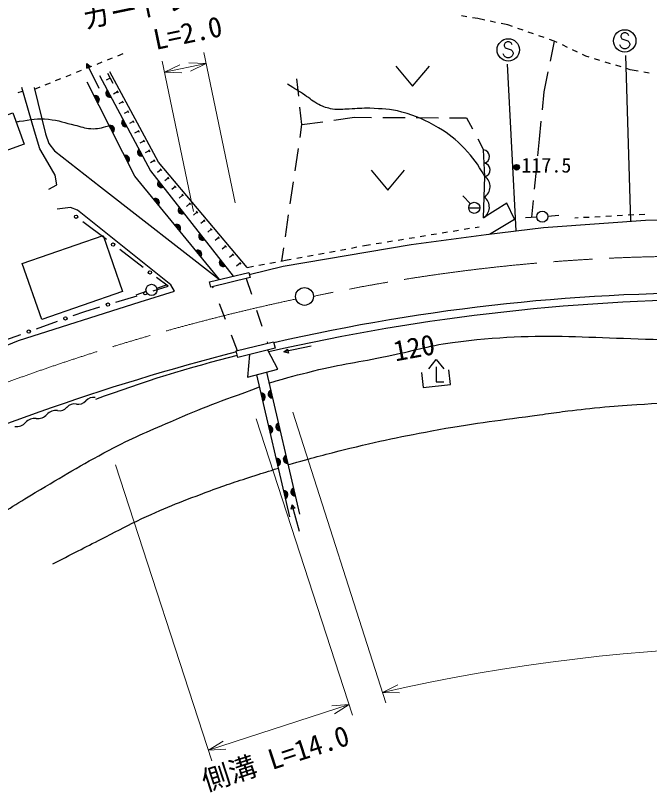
# Model space of a CAD drawing. Units: millimetres, scale not verified. Extents: x 40000 to 680000, y 20000 to 380000.
# Drawn here: x 238370 to 295263, y 248462 to 318144 of the extents above; entities that cross this region are included whole.
import ezdxf
from ezdxf.enums import TextEntityAlignment as Align

# ---------------------------------------------------------------- set-up
doc = ezdxf.new("R2010")
doc.units = ezdxf.units.MM
doc.header["$LTSCALE"] = 1000
doc.linetypes.add('CHAIN', pattern=[18.5, 12, -1.5, 3.5, -1.5])
for name, color, linetype, lineweight in [('M-BGD', 7, 'Continuous', 25), ('M-BGD-EXST', 7, 'Continuous', 25), ('M-BMK', 2, 'CHAIN', 13), ('M-BMK-SRVR', 3, 'Continuous', 25), ('M-STR-HTXT', 7, 'Continuous', 13), ('M-STR-STR1', 1, 'Continuous', 25), ('M-STR-STRC', 7, 'Continuous', 25)]:
    doc.layers.add(name, color=color, linetype=linetype, lineweight=lineweight)
doc.styles.add('ＭＳ ゴシック', font='')
doc.styles.get('ＭＳ ゴシック').set_extended_font_data('MS Gothic')

msp = doc.modelspace()

# ---------------------------------------------------------------- linework, layer by layer
at = {"layer": 'M-BGD'}
for p, q in [((278873, 318028), (278379, 318105)), ((279863, 317874), (279367, 317951)), ((280474, 317743), (279863, 317874)), ((281452, 317534), (280963, 317639)), ((282553, 317298), (281941, 317429)), ((282971, 317152), (282553, 317298)), ((283916, 316824), (283444, 316988)), ((284860, 316495), (284388, 316660)), ((285805, 316167), (285333, 316331)), ((286696, 315857), (286277, 316003)), ((286696, 315857), (286342, 314066)), ((286994, 315717), (286696, 315857)), ((287898, 315291), (287446, 315504)), ((288803, 314865), (288351, 315078)), ((246613, 314169), (247077, 314355)), ((247541, 314541), (248036, 314740)), ((289554, 314512), (289256, 314652)), ((289863, 314416), (289554, 314512)), ((290819, 314121), (290341, 314269)), ((244757, 313425), (245221, 313611)), ((244769, 313419), (244770, 313839)), ((245105, 313586), (244769, 313419)), ((245881, 311599), (244770, 313839)), ((244770, 313839), (245105, 313586)), ((245685, 313797), (246149, 313983)), ((272509, 313612), (274009, 311812)), ((274009, 311812), (275509, 313612)), ((291774, 313826), (291296, 313973)), ((292729, 313530), (292252, 313678)), ((243828, 313053), (244292, 313239)), ((246621, 312968), (247095, 312088)), ((286149, 313085), (285795, 311294)), ((293516, 313287), (293207, 313383)), ((294255, 313157), (293516, 313287)), ((295240, 312982), (294747, 313069)), ((241972, 312308), (242436, 312495)), ((242900, 312681), (243364, 312867)), ((246858, 312528), (246506, 312339)), ((263783, 310918), (263605, 312477)), ((240085, 311552), (240580, 311750)), ((241044, 311936), (241508, 312122)), ((238598, 311245), (238997, 311355)), ((247521, 311295), (247168, 311105)), ((247473, 311383), (247568, 311207)), ((285795, 311294), (285625, 309677)), ((247994, 310414), (247642, 310225)), ((247947, 310502), (248042, 310326)), ((248468, 309533), (248115, 309344)), ((248420, 309621), (248515, 309445)), ((264074, 308366), (263896, 309925)), ((248894, 308740), (248988, 308564)), ((266929, 308761), (268793, 309018)), ((268793, 309018), (270325, 309011)), ((271325, 309006), (273325, 308997)), ((274325, 308992), (276325, 308982)), ((277325, 308978), (278856, 308970)), ((278856, 308970), (279383, 307971)), ((248941, 308652), (248589, 308463)), ((263901, 307197), (264074, 308366)), ((264074, 308366), (265938, 308624)), ((285521, 308683), (285351, 307067)), ((249414, 307771), (249062, 307582)), ((249367, 307860), (249462, 307683)), ((249888, 306891), (249535, 306701)), ((249840, 306979), (249935, 306803)), ((279850, 307087), (280377, 306088)), ((285351, 307067), (285208, 305551)), ((250361, 306010), (250009, 305820)), ((250314, 306098), (250409, 305922)), ((263464, 304229), (263756, 306207)), ((250787, 305217), (250882, 305041)), ((250835, 305129), (250482, 304940)), ((285114, 304556), (284927, 302565)), ((251427, 304329), (251121, 304071)), ((251362, 304405), (251491, 304252)), ((270280, 304290), (271780, 302490)), ((271780, 302490), (273280, 304290)), ((252072, 303565), (251766, 303307)), ((252007, 303641), (252136, 303488)), ((263027, 301261), (263318, 303239)), ((252717, 302800), (252411, 302542)), ((252652, 302877), (252781, 302724)), ((253362, 302036), (253056, 301778)), ((253297, 302113), (253426, 301960)), ((254007, 301272), (253701, 301014)), ((253942, 301348), (254071, 301196)), ((284833, 301569), (284690, 300054)), ((254652, 300508), (254346, 300250)), ((254587, 300584), (254716, 300431)), ((294348, 300312), (294848, 300338)), ((246520, 298057), (244408, 299652)), ((255297, 299744), (254991, 299486)), ((255232, 299820), (255361, 299667)), ((262589, 298293), (262881, 300271)), ((288569, 300006), (288856, 300021)), ((289355, 300047), (289855, 300074)), ((290354, 300100), (290853, 300127)), ((291353, 300153), (291852, 300180)), ((292351, 300206), (292851, 300233)), ((293350, 300259), (293849, 300286)), ((255942, 298980), (255636, 298722)), ((255877, 299056), (256006, 298903)), ((278624, 298979), (279117, 299060)), ((279611, 299141), (279979, 299201)), ((256522, 298292), (256651, 298139)), ((273690, 298171), (274183, 298251)), ((274677, 298332), (275170, 298413)), ((275663, 298494), (276157, 298575)), ((276650, 298656), (277144, 298737)), ((277637, 298818), (278131, 298898)), ((256587, 298215), (256281, 297957)), ((269503, 297476), (269868, 297544)), ((269868, 297544), (270236, 297605)), ((270729, 297685), (271223, 297766)), ((271716, 297847), (272210, 297928)), ((272703, 298009), (273196, 298090)), ((249830, 295560), (247717, 297154)), ((257232, 297451), (256926, 297193)), ((257167, 297528), (257296, 297375)), ((262271, 296134), (262443, 297304)), ((266553, 296929), (267045, 297021)), ((267536, 297112), (268028, 297203)), ((268520, 297294), (269011, 297385)), ((257877, 296687), (257571, 296429)), ((257812, 296763), (257941, 296611)), ((262185, 296118), (262747, 296223)), ((262747, 296223), (263112, 296291)), ((263603, 296382), (264095, 296473)), ((264587, 296565), (265078, 296656)), ((265570, 296747), (266061, 296838)), ((258522, 295923), (258216, 295665)), ((258457, 295999), (258586, 295846)), ((259166, 295553), (259727, 295659)), ((260219, 295750), (260710, 295842)), ((261202, 295934), (261693, 296026)), ((252083, 293859), (251027, 294656)), ((250730, 293451), (252083, 293859)), ((247379, 292442), (249294, 293019)), ((244590, 291601), (245943, 292009)), ((243554, 291231), (244590, 291601)), ((240258, 290053), (242142, 290726)), ((236963, 288874), (238846, 289548)), ((264910, 288477), (262461, 287974)), ((262461, 287974), (262791, 288233)), ((262866, 287866), (262461, 287974)), ((262791, 288233), (262866, 287866)), ((275462, 286461), (276129, 287294)), ((276129, 287294), (276795, 286461)), ((276129, 286627), (276129, 285294)), ((262985, 273194), (260027, 285923)), ((260883, 286156), (263841, 273427)), ((274796, 286117), (274939, 284775)), ((276129, 285294), (276795, 285294)), ((263118, 273862), (263200, 274273)), ((263480, 273960), (263118, 273862)), ((263856, 271860), (263200, 274273)), ((263200, 274273), (263480, 273960))]:
    msp.add_line(p, q, dxfattribs=at)
for points in [[(259166, 295553), (251192, 305000), (246845, 313089)], [(256678, 294467), (249070, 303728), (244811, 312182)], [(245901, 312771), (250487, 304230), (257899, 294762)], [(241365, 302567), (242086, 302951), (241942, 303815), (241269, 304968), (240549, 306201), (240060, 307770), (238939, 311693)], [(240048, 311702), (241073, 307523), (241350, 306674), (241858, 306002), (245999, 302780), (256678, 294467)], [(280357, 299990), (280501, 303705), (280377, 306088)], [(280900, 298550), (283159, 299878), (282455, 301303), (280357, 299990)], [(213996, 278350), (214255, 278407), (220216, 281257), (229591, 285291), (238645, 288990), (249557, 292481), (252631, 293425), (252319, 294002), (243921, 300694), (243313, 300919), (242096, 300774)], [(259349, 294913), (262380, 295674), (273888, 297623), (280595, 298514), (285755, 299134), (291181, 299531), (294901, 299786), (299288, 299817), (303294, 299848), (311972, 299563), (325896, 298292), (330610, 297704)], [(259369, 287737), (259203, 285700), (261905, 286434), (261018, 288141)], [(274939, 284775), (277413, 285039), (277270, 286381)]]:
    msp.add_lwpolyline(points, dxfattribs=at)
for points in [[(233965, 307939), (238128, 309428), (239141, 306597), (234978, 305108)], [(238976, 295898), (246230, 298412), (247971, 293387), (240718, 290873)]]:
    msp.add_lwpolyline(points, close=True, dxfattribs=at)
for centre, radius in [((283339, 304532), 250), ((283339, 304532), 204), ((283339, 304532), 159), ((283339, 304532), 114), ((283339, 304532), 68.2), ((283339, 304532), 22.7), ((243809, 300103), 150), ((247119, 297606), 150), ((250428, 295108), 150), ((250012, 293235), 150), ((246661, 292225), 150), ((242848, 290978), 150), ((239552, 289800), 150)]:
    msp.add_circle(centre, radius, dxfattribs=at)
for centre, radius, start, end in [((245543, 310610), 354, 305.53582, 107.941), ((245543, 310610), 283, 307.75986, 105.71696), ((245543, 310610), 212, 311.50619, 101.97064), ((246822, 311169), 354, 127.03443, 289.43961), ((246822, 311169), 283, 129.25847, 287.21557), ((246822, 311169), 212, 133.00479, 283.46924), ((246822, 311169), 142, 140.71652, 275.75751), ((246822, 311169), 100, 151.03418, 265.43985), ((245543, 310610), 142, 319.21792, 94.25891), ((245543, 310610), 100, 329.53558, 83.94124), ((248242, 308526), 354, 127.03443, 289.43961), ((248242, 308526), 283, 129.25847, 287.21557), ((246893, 307931), 354, 305.53582, 107.941), ((246893, 307931), 283, 307.75986, 105.71696), ((246893, 307931), 212, 311.50619, 101.97064), ((246893, 307931), 142, 319.21792, 94.25891), ((246893, 307931), 100, 329.53558, 83.94124), ((248242, 308526), 212, 133.00479, 283.46924), ((248242, 308526), 142, 140.71652, 275.75751), ((248242, 308526), 100, 151.03418, 265.43985), ((249661, 305883), 354, 127.03443, 289.43961), ((249661, 305883), 283, 129.25847, 287.21557), ((249661, 305883), 212, 133.00479, 283.46924), ((249661, 305883), 142, 140.71652, 275.75751), ((249661, 305883), 100, 151.03418, 265.43985), ((280302, 305487), 606, 283.06064, 82.89928), ((248242, 305252), 354, 305.53582, 107.941), ((248242, 305252), 283, 307.75986, 105.71696), ((248242, 305252), 212, 311.50619, 101.97064), ((248242, 305252), 142, 319.21792, 94.25891), ((248242, 305252), 100, 329.53558, 83.94124), ((280364, 304295), 606, 283.06064, 82.89928), ((251462, 303073), 354, 136.85296, 299.25814), ((251462, 303073), 283, 139.077, 297.0341), ((251462, 303073), 212, 142.82333, 293.28778), ((251462, 303073), 142, 150.53506, 285.57605), ((279852, 302800), 1114, 301.21737, 54.3395), ((251462, 303073), 100, 160.85272, 275.25838), ((250928, 301381), 354, 318.19975, 120.60493), ((279780, 300942), 1114, 301.21737, 54.3395), ((250928, 301381), 283, 320.42379, 118.38089), ((250928, 301381), 212, 324.17012, 114.63457), ((250928, 301381), 142, 331.88185, 106.92284), ((250928, 301381), 100, 342.19951, 96.60518), ((253311, 300711), 354, 136.85296, 299.25814), ((253311, 300711), 283, 139.077, 297.0341), ((253311, 300711), 212, 142.82333, 293.28778), ((253311, 300711), 142, 150.53506, 285.57605), ((253311, 300711), 100, 160.85272, 275.25838), ((252833, 299063), 354, 318.19975, 120.60493), ((252833, 299063), 283, 320.42379, 118.38089), ((252833, 299063), 212, 324.17012, 114.63457), ((252833, 299063), 142, 331.88185, 106.92284), ((252833, 299063), 100, 342.19951, 96.60518), ((255160, 298348), 354, 136.85296, 299.25814), ((255160, 298348), 283, 139.077, 297.0341), ((255160, 298348), 212, 142.82333, 293.28778), ((255160, 298348), 142, 150.53506, 285.57605), ((255160, 298348), 100, 160.85272, 275.25838), ((254737, 296745), 354, 318.19975, 120.60493), ((254737, 296745), 283, 320.42379, 118.38089), ((254737, 296745), 212, 324.17012, 114.63457), ((254737, 296745), 142, 331.88185, 106.92284), ((254737, 296745), 100, 342.19951, 96.60518), ((257010, 295986), 354, 136.85296, 299.25814), ((257010, 295986), 283, 139.077, 297.0341), ((257010, 295986), 212, 142.82333, 293.28778), ((257010, 295986), 142, 150.53506, 285.57605), ((257010, 295986), 100, 160.85272, 275.25838), ((303003, 104402), 188301, 89.82973, 102.85758), ((300914, 118048), 175213, 89.1314, 102.98535), ((311285, 82250), 212472, 104.47201, 114.41172), ((284884, 179344), 111520, 103.80714, 110.64854), ((261396, 284187), 354, 111.88038, 274.28556), ((261396, 284187), 283, 114.10442, 272.06152), ((261396, 284187), 212, 117.85074, 268.31519), ((261396, 284187), 142, 125.56247, 260.60346), ((245339, 283036), 863, 77.80661, 140.2453), ((260435, 283930), 354, 291.88038, 94.28556), ((260435, 283930), 283, 294.10442, 92.06152), ((260435, 283930), 212, 297.85074, 88.31519), ((260435, 283930), 142, 305.56247, 80.60346), ((260435, 283930), 100, 315.88013, 70.2858), ((261396, 284187), 100, 135.88013, 250.2858), ((242320, 283556), 863, 257.80661, 320.2453), ((243647, 282452), 863, 77.80661, 140.2453), ((244012, 284140), 863, 257.80661, 320.2453), ((240368, 283096), 1099, 262.69625, 317.89368), ((241998, 281623), 1099, 82.69625, 137.89368), ((238458, 282390), 1099, 262.69625, 317.89368), ((240088, 280917), 1099, 82.69625, 137.89368), ((262075, 281265), 354, 111.88038, 274.28556), ((262075, 281265), 283, 114.10442, 272.06152), ((261114, 281007), 354, 291.88038, 94.28556), ((261114, 281007), 283, 294.10442, 92.06152), ((261114, 281007), 212, 297.85074, 88.31519), ((261114, 281007), 142, 305.56247, 80.60346), ((261114, 281007), 100, 315.88013, 70.2858), ((262075, 281265), 212, 117.85074, 268.31519), ((262075, 281265), 142, 125.56247, 260.60346), ((262075, 281265), 100, 135.88013, 250.2858), ((261793, 278085), 354, 291.88038, 94.28556), ((261793, 278085), 283, 294.10442, 92.06152), ((261793, 278085), 212, 297.85074, 88.31519), ((261793, 278085), 142, 305.56247, 80.60346), ((261793, 278085), 100, 315.88013, 70.2858), ((262755, 278343), 354, 111.88038, 274.28556), ((262755, 278343), 283, 114.10442, 272.06152), ((262755, 278343), 212, 117.85074, 268.31519), ((262755, 278343), 142, 125.56247, 260.60346), ((262755, 278343), 100, 135.88013, 250.2858), ((262472, 275163), 354, 291.88038, 94.28556), ((262472, 275163), 283, 294.10442, 92.06152), ((262472, 275163), 212, 297.85074, 88.31519), ((262472, 275163), 142, 305.56247, 80.60346), ((262472, 275163), 100, 315.88013, 70.2858), ((263434, 275420), 354, 111.88038, 274.28556), ((263434, 275420), 283, 114.10442, 272.06152), ((263434, 275420), 212, 117.85074, 268.31519), ((263434, 275420), 142, 125.56247, 260.60346), ((263434, 275420), 100, 135.88013, 250.2858)]:
    msp.add_arc(centre, radius, start, end, dxfattribs=at)
for points, knots in [([(280501, 303705), (279764, 304907), (279501, 305350), (278650, 306226), (277846, 307055), (277342, 307495), (276344, 308076), (275126, 308785), (274384, 309117), (273025, 309490), (271942, 309787), (271291, 309764), (270169, 309821), (269444, 309858), (269038, 309767), (268312, 309757), (267733, 309749), (267400, 309664), (266828, 309757), (266326, 309839), (266047, 309938), (265590, 310162), (265053, 310426), (264820, 310690), (264320, 311016), (263722, 311407), (263524, 311526), (262772, 311988)], [0, 0, 0, 0, 1, 1, 1, 2, 2, 2, 3, 3, 3, 4, 4, 4, 5, 5, 5, 6, 6, 6, 7, 7, 7, 8, 8, 8, 9, 9, 9, 9]), ([(238422, 308606), (238520, 308622), (238621, 308639), (238724, 308655), (239737, 308815), (240324, 308966), (241342, 308847), (242272, 308739), (242766, 308523), (243680, 308319), (244248, 308192), (244554, 308020), (245137, 307999), (245755, 307976), (246036, 308065), (246700, 308258)], [0, 0, 0, 0, 1, 1, 1, 2, 2, 2, 3, 3, 3, 4, 4, 4, 5, 5, 5, 5]), ([(261111, 285177), (263019, 285744), (263555, 285882), (265137, 286275), (267680, 286907), (269150, 287058), (271717, 287588), (274007, 288061), (275259, 288503), (277576, 288818), (285685, 289918), (290342, 289091), (298525, 289072), (301500, 289066), (303165, 288942), (306138, 288824), (310407, 288654), (312812, 288679), (317059, 288214), (319255, 287974), (320466, 287696), (322654, 287388), (323113, 287324), (323373, 287304), (323830, 287229), (326808, 286743), (328433, 286223), (331333, 285385), (332503, 285048), (333108, 284709), (334252, 284292), (335464, 283851), (335853, 283716), (337365, 283193)], [0, 0, 0, 0, 1, 1, 1, 2, 2, 2, 3, 3, 3, 4, 4, 4, 5, 5, 5, 6, 6, 6, 7, 7, 7, 8, 8, 8, 9, 9, 9, 10, 10, 10, 11, 11, 11, 11]), ([(178993, 258461), (180471, 258585), (180858, 258618), (182051, 258749), (183254, 258880), (183917, 259058), (185125, 259133), (186105, 259194), (186659, 259163), (187639, 259101), (188943, 259018), (189659, 258834), (190953, 258653), (191867, 258525), (192376, 258432), (193291, 258316), (193791, 258253), (194069, 258183), (194572, 258170), (196521, 258120), (197629, 257992), (199563, 258234), (200199, 258313), (200562, 258334), (201185, 258488), (205518, 259561), (207888, 260407), (212070, 261967), (217974, 264169), (221063, 265936), (226830, 268475), (229326, 269574), (230772, 270088), (233222, 271287), (234186, 271758), (234708, 272060), (235636, 272600), (237416, 273635), (238358, 274309), (240131, 275357), (242707, 276881), (244132, 277771), (246778, 279170), (248870, 280277), (250107, 280771), (252277, 281716), (255353, 283055), (256425, 283419), (260280, 284832)], [0, 0, 0, 0, 1, 1, 1, 2, 2, 2, 3, 3, 3, 4, 4, 4, 5, 5, 5, 6, 6, 6, 7, 7, 7, 8, 8, 8, 9, 9, 9, 10, 10, 10, 11, 11, 11, 12, 12, 12, 13, 13, 13, 14, 14, 14, 15, 15, 15, 16, 16, 16, 16]), ([(262813, 277851), (265181, 278529), (265828, 278694), (267774, 279182), (271096, 280015), (272981, 280389), (276349, 281007), (279861, 281653), (281860, 281827), (285396, 282333), (286203, 282448), (286654, 282514), (287462, 282619), (288764, 282788), (289495, 282867), (290800, 283000), (292101, 283133), (292833, 283178), (294138, 283255), (297809, 283471), (299866, 283669), (303543, 283656), (307576, 283641), (309836, 283535), (313863, 283296), (317528, 283078), (319588, 282960), (323226, 282461), (327647, 281854), (329192, 281437), (334418, 280168)], [0, 0, 0, 0, 1, 1, 1, 2, 2, 2, 3, 3, 3, 4, 4, 4, 5, 5, 5, 6, 6, 6, 7, 7, 7, 8, 8, 8, 9, 9, 9, 10, 10, 10, 10]), ([(241710, 268963), (244023, 270147), (244605, 270447), (246465, 271389), (247731, 272029), (248422, 272423), (249708, 273022), (252049, 274114), (253411, 274617), (255832, 275520), (257391, 276101), (258283, 276379), (259867, 276889), (260688, 277153), (260951, 277238), (261972, 277552)], [0, 0, 0, 0, 1, 1, 1, 2, 2, 2, 3, 3, 3, 4, 4, 4, 5, 5, 5, 5])]:
    msp.add_open_spline(points, degree=3, knots=knots, dxfattribs=at)
at = {"layer": 'M-BGD-EXST'}
for p, q in [((279193, 301259), (278501, 301981)), ((279039, 300898), (280039, 300898)), ((285141, 300067), (284144, 299991)), ((286138, 300152), (287133, 300246)), ((250101, 293378), (249153, 293060)), ((251048, 293700), (251994, 294025))]:
    msp.add_line(p, q, dxfattribs=at)
for centre in [(279539, 300898), (285640, 300106), (250575, 293537)]:
    msp.add_circle(centre, 500, dxfattribs=at)
at = {"layer": 'M-BMK'}
for centre, radius, start, end in [((299404, 131406), 165152, 88.52696, 101.98669), ((303028, 106867), 189998, 101.99552, 115.22001)]:
    msp.add_arc(centre, radius, start, end, dxfattribs=at)
at = {"layer": 'M-BMK-SRVR'}
msp.add_circle((264304, 292951), 800, dxfattribs=at)
at = {"layer": 'M-STR-HTXT'}
for p, q in [((258078, 301341), (255268, 314817)), ((254342, 300562), (251532, 314038)), ((251736, 313059), (255472, 313838)), ((251736, 313059), (253128, 313733)), ((255472, 313838), (253927, 313899)), ((255472, 313838), (254080, 313165)), ((251736, 313059), (253281, 312998)), ((263242, 282564), (271596, 256488)), ((259960, 281959), (268611, 255398)), ((247351, 277852), (256002, 251291)), ((271297, 257423), (272675, 258123)), ((271297, 257423), (272843, 257392)), ((255693, 252242), (268302, 256348)), ((268302, 256348), (266759, 256240)), ((268302, 256348), (266992, 255527)), ((255693, 252242), (257003, 253063)), ((255693, 252242), (257235, 252350))]:
    msp.add_line(p, q, dxfattribs=at)
msp.add_arc((308370, 95513), 166100, 78.73813, 102.89678, dxfattribs=at)
at = {"layer": 'M-STR-STR1'}
for p, q in [((259068, 294566), (259537, 293141)), ((256120, 293683), (256060, 293838)), ((257201, 290884), (256661, 292283)), ((260007, 291716), (260476, 290292)), ((258283, 288086), (257742, 289485)), ((260945, 288867), (260984, 288748))]:
    msp.add_line(p, q, dxfattribs=at)
for points in [[(255773, 294248), (259303, 295102), (259413, 294649), (255883, 293795)], [(258168, 288058), (261519, 288880), (261662, 288299), (258310, 287477)]]:
    msp.add_lwpolyline(points, close=True, dxfattribs=at)
at = {"layer": 'M-STR-STRC'}
for p, q in [((292772, 316510), (292682, 316328)), ((292954, 316601), (292772, 316510)), ((293136, 316601), (292954, 316601)), ((293318, 316510), (293136, 316601)), ((293409, 316328), (293318, 316510)), ((282316, 315699), (282225, 315517)), ((282498, 315790), (282316, 315699)), ((282680, 315790), (282498, 315790)), ((282861, 315699), (282680, 315790)), ((282952, 315517), (282861, 315699)), ((292682, 316328), (292682, 316237)), ((292682, 316237), (292772, 316055)), ((292772, 316055), (293318, 315873)), ((293318, 315873), (293409, 315782)), ((293409, 315782), (293500, 315601)), ((282225, 315517), (282225, 315426)), ((282225, 315426), (282316, 315245)), ((282316, 315245), (282861, 315063)), ((282861, 315063), (282952, 314972)), ((282952, 314972), (283043, 314790)), ((292682, 315328), (292591, 315510)), ((292772, 315237), (292682, 315328)), ((292954, 315146), (292772, 315237)), ((293136, 315146), (292954, 315146)), ((293318, 315237), (293136, 315146)), ((293409, 315328), (293318, 315237)), ((293500, 315510), (293409, 315328)), ((293500, 315601), (293500, 315510)), ((282225, 314517), (282134, 314699)), ((282316, 314426), (282225, 314517)), ((282498, 314336), (282316, 314426)), ((282680, 314336), (282498, 314336)), ((282861, 314426), (282680, 314336)), ((282952, 314517), (282861, 314426)), ((283043, 314699), (282952, 314517)), ((283043, 314790), (283043, 314699)), ((293117, 314567), (293559, 299694)), ((283311, 298840), (282526, 313775))]:
    msp.add_line(p, q, dxfattribs=at)
for centre in [(293045, 315873), (282589, 315063)]:
    msp.add_circle(centre, 1000, dxfattribs=at)

# ---------------------------------------------------------------- texts
at = {"layer": 'M-BGD', "style": 'ＭＳ ゴシック'}
msp.add_text('117.5', height=1320, dxfattribs=at).set_placement((283764, 303664), align=Align.BOTTOM_LEFT)
msp.add_text('120', height=1833, rotation=10.328, dxfattribs=at).set_placement((272558, 286580), align=Align.BOTTOM_LEFT)
at = {"layer": 'M-STR-HTXT', "style": 'ＭＳ ゴシック'}
for s, rotation, p in [('ガードレール', 11.781, (252067, 317886)), (' L=2.0', 11.781, (253513, 315024)), ('側溝 L=14.0', 18.041, (262145, 250138))]:
    msp.add_text(s, height=1833, rotation=rotation, dxfattribs=at).set_placement(p, align=Align.BOTTOM_CENTER)

doc.saveas('drawing.dxf')
